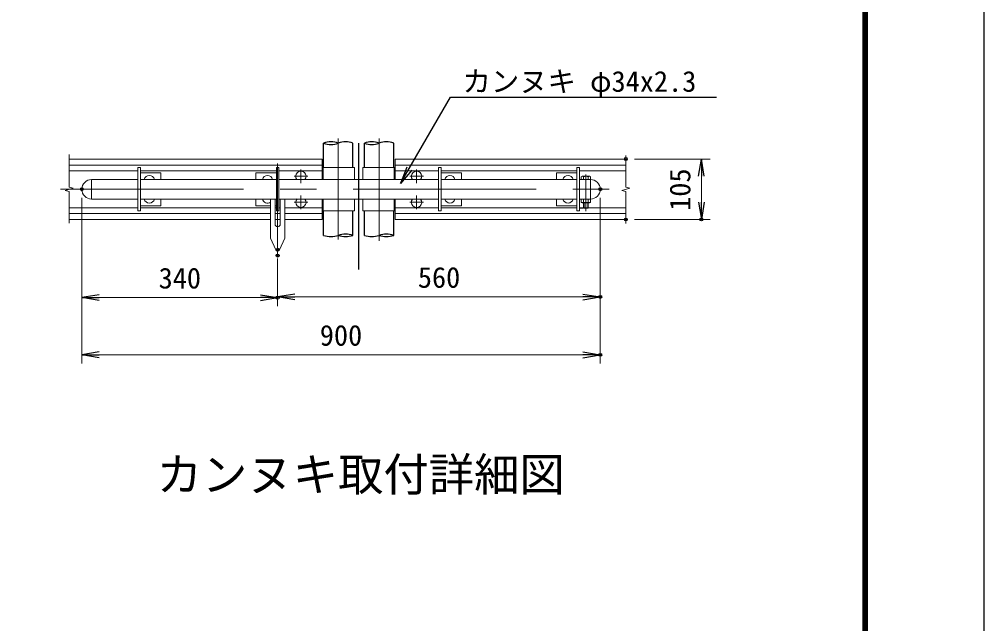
# Model space of a CAD drawing. Units: millimetres, scale not verified, with parts at other scales. Extents: x -6300 to 6300, y -4455 to 4455.
# Drawn here: x 2952 to 6300, y 259 to 2357 of the extents above; entities that cross this region are included whole.
import ezdxf
from ezdxf.enums import TextEntityAlignment as Align

# ---------------------------------------------------------------- set-up
doc = ezdxf.new("R2010")
doc.units = ezdxf.units.MM
doc.header["$LTSCALE"] = 20
doc.header["$PDMODE"] = 32
doc.header["$PDSIZE"] = 10
doc.linetypes.add('USER1', pattern=[50.8, 31.75, -6.35, 6.35, -6.35])
for name, color, linetype, lineweight in [('0-0_D-TTL-TXT', 7, 'Continuous', 25), ('0-1_D-STR-TXT', 7, 'Continuous', 25), ('0-2_D-STR3', 3, 'Continuous', 13), ('0-3_D-STR1', 1, 'Continuous', 25), ('0-4_D-BMK', 2, 'USER1', 13), ('0-5_D-STR-DIM', 7, 'Continuous', 13), ('0-C_7詳細', 7, 'Continuous', 25), ('0-D_D-TTL', 7, 'Continuous', 25)]:
    doc.layers.add(name, color=color, linetype=linetype, lineweight=lineweight)
doc.layers.add('0-9_0', color=7, linetype='Continuous')
doc.layers.add('0-A_Defpoints', color=7, linetype='Continuous')
doc.styles.add('ＭＳ ゴシック', font='')
doc.styles.get('ＭＳ ゴシック').set_extended_font_data('MS Gothic')

# ---------------------------------------------------------------- blocks, each defined once
blk = doc.blocks.new('_Open')
at = {"layer": '0-9_0'}
blk.add_line((-20, 3.333), (0, 0), dxfattribs=at)
blk.add_lwpolyline([(-20, -3.333), (0, 0), (-20, 0)], dxfattribs=at)
blk = doc.blocks.new('MLeader10')
at = {"layer": '0-5_D-STR-DIM', "lineweight": 25}
blk.add_line((4313.93, 1833.45), (4275.27, 1786.49), dxfattribs=at)
for points in [[(4305.27, 1838.45), (4448.51, 2086.54), (5362.02, 2086.54), (5372.82, 2086.54)], [(4296.61, 1843.45), (4275.27, 1786.49), (4305.27, 1838.45)]]:
    blk.add_lwpolyline(points, dxfattribs=at)

msp = doc.modelspace()

# ---------------------------------------------------------------- linework, layer by layer
at = {"layer": '0-2_D-STR3'}
for p, q in [((4003.18, 1871.91), (3124.52, 1871.91)), ((4003.18, 1850.91), (3124.52, 1850.91)), ((3363.18, 1691.91), (3363.18, 1841.91)), ((3363.18, 1841.91), (3372.18, 1841.91)), ((3372.18, 1691.91), (3372.18, 1841.91)), ((3844.18, 1691.91), (3844.18, 1841.91)), ((3853.18, 1841.91), (3844.18, 1841.91)), ((3853.18, 1691.91), (3853.18, 1841.91)), ((4003.18, 1871.91), (4003.18, 1800.91)), ((4115.58, 1841.91), (4003.18, 1841.91)), ((4006.68, 1841.91), (4006.68, 1800.91)), ((4115.58, 1841.91), (4115.58, 1800.91)), ((4144.38, 1841.91), (4144.38, 1800.91)), ((4144.38, 1841.91), (4256.78, 1841.91)), ((4253.28, 1841.91), (4253.28, 1800.91)), ((4256.78, 1871.91), (5057.33, 1871.91)), ((4256.78, 1871.91), (4256.78, 1800.91)), ((4256.78, 1850.91), (5057.33, 1850.91)), ((4406.78, 1691.91), (4406.78, 1841.91)), ((4406.78, 1841.91), (4415.78, 1841.91)), ((4415.78, 1691.91), (4415.78, 1841.91)), ((4887.78, 1691.91), (4887.78, 1841.91)), ((4896.78, 1841.91), (4887.78, 1841.91)), ((4896.78, 1691.91), (4896.78, 1841.91)), ((3363.18, 1830.91), (3124.52, 1830.91)), ((3844.18, 1830.91), (3372.18, 1830.91)), ((3372.18, 1823.91), (3443.18, 1823.91)), ((3443.18, 1800.91), (3443.18, 1823.91)), ((3773.18, 1800.91), (3773.18, 1823.91)), ((3844.18, 1823.91), (3773.18, 1823.91)), ((4003.18, 1830.91), (3853.18, 1830.91)), ((4256.78, 1830.91), (4406.78, 1830.91)), ((4415.78, 1830.91), (4887.78, 1830.91)), ((4415.78, 1823.91), (4486.78, 1823.91)), ((4486.78, 1800.91), (4486.78, 1823.91)), ((4816.78, 1800.91), (4816.78, 1823.91)), ((4887.78, 1823.91), (4816.78, 1823.91)), ((4896.78, 1830.91), (5057.33, 1830.91)), ((4902.48, 1810.31), (4902.48, 1800.91)), ((4930.81, 1811.91), (4906.28, 1811.91)), ((4910.68, 1810.31), (4910.68, 1800.91)), ((4926.68, 1810.31), (4926.68, 1800.91)), ((4934.88, 1810.31), (4934.88, 1800.91)), ((3363.18, 1800.91), (3202.68, 1800.91)), ((3202.68, 1800.91), (3202.68, 1732.91)), ((3202.68, 1800.91), (3202.68, 1732.91)), ((3844.18, 1800.91), (3372.18, 1800.91)), ((4406.78, 1800.91), (3853.18, 1800.91)), ((4887.78, 1800.91), (4415.78, 1800.91)), ((4934.68, 1800.91), (4896.78, 1800.91)), ((4934.68, 1800.91), (4934.68, 1732.91)), ((3363.18, 1732.91), (3202.68, 1732.91)), ((3844.18, 1732.91), (3372.18, 1732.91)), ((3372.18, 1709.91), (3443.18, 1709.91)), ((3443.18, 1709.91), (3443.18, 1732.91)), ((3773.18, 1709.91), (3773.18, 1732.91)), ((3823.68, 1709.91), (3773.18, 1709.91)), ((3823.68, 1732.91), (3823.68, 1596.91)), ((3839.68, 1732.91), (3839.68, 1645.91)), ((3844.18, 1709.91), (3839.68, 1709.91)), ((4406.78, 1732.91), (3853.18, 1732.91)), ((3857.68, 1732.91), (3857.68, 1645.91)), ((3873.68, 1732.91), (3873.68, 1596.91)), ((4003.18, 1732.91), (4003.18, 1661.91)), ((4006.68, 1732.91), (4006.68, 1691.91)), ((4115.58, 1732.91), (4115.58, 1691.91)), ((4144.38, 1732.91), (4144.38, 1691.91)), ((4253.28, 1732.91), (4253.28, 1691.91)), ((4256.78, 1732.91), (4256.78, 1661.91)), ((4887.78, 1732.91), (4415.78, 1732.91)), ((4415.78, 1709.91), (4486.78, 1709.91)), ((4486.78, 1709.91), (4486.78, 1732.91)), ((4934.68, 1732.91), (4896.78, 1732.91)), ((4902.48, 1732.91), (4902.48, 1721.51)), ((4934.88, 1721.51), (4902.48, 1721.51)), ((4931.55, 1719.91), (4906.38, 1719.91)), ((4910.68, 1732.91), (4910.68, 1721.51)), ((4910.68, 1719.91), (4910.68, 1702.51)), ((4912.28, 1719.91), (4912.28, 1700.91)), ((4925.08, 1719.91), (4925.08, 1700.91)), ((4926.68, 1732.91), (4926.68, 1721.51)), ((4926.68, 1719.91), (4926.68, 1702.51)), ((4934.88, 1732.91), (4934.88, 1721.51)), ((3363.18, 1702.91), (3124.52, 1702.91)), ((3823.68, 1682.91), (3124.52, 1682.91)), ((3363.18, 1691.91), (3372.18, 1691.91)), ((3823.68, 1702.91), (3372.18, 1702.91)), ((3844.18, 1702.91), (3839.68, 1702.91)), ((3857.68, 1682.91), (3839.68, 1682.91)), ((3853.18, 1691.91), (3844.18, 1691.91)), ((3857.68, 1702.91), (3853.18, 1702.91)), ((4003.18, 1702.91), (3873.68, 1702.91)), ((4003.18, 1682.91), (3873.68, 1682.91)), ((4115.58, 1691.91), (4003.18, 1691.91)), ((4144.38, 1691.91), (4256.78, 1691.91)), ((4256.78, 1702.91), (4406.78, 1702.91)), ((4256.78, 1682.91), (5057.33, 1682.91)), ((4406.78, 1691.91), (4415.78, 1691.91)), ((4415.78, 1702.91), (4887.78, 1702.91)), ((4896.78, 1691.91), (4887.78, 1691.91)), ((4912.28, 1700.91), (4910.68, 1702.51)), ((4926.68, 1702.51), (4910.68, 1702.51)), ((4925.08, 1700.91), (4912.28, 1700.91)), ((4925.08, 1700.91), (4926.68, 1702.51)), ((4926.68, 1702.91), (5057.33, 1702.91)), ((3823.68, 1661.91), (3124.52, 1661.91)), ((3857.68, 1661.91), (3839.68, 1661.91)), ((4003.18, 1661.91), (3873.68, 1661.91)), ((4256.78, 1661.91), (5057.33, 1661.91)), ((3854.68, 1556.91), (3873.68, 1596.91))]:
    msp.add_line(p, q, dxfattribs=at)
for points in [[(3124.52, 1887.25), (3124.52, 1774.41), (3138.52, 1770.66), (3110.53, 1763.16), (3124.52, 1759.41), (3124.52, 1648.9)], [(5057.33, 1883.63), (5057.33, 1774.41), (5071.32, 1770.66), (5043.33, 1763.16), (5057.33, 1759.41), (5057.33, 1647.63)], [(4887.78, 1709.91), (4816.78, 1709.91), (4816.78, 1732.91)], [(3854.68, 1556.91), (3842.68, 1556.91), (3823.68, 1596.91)]]:
    msp.add_lwpolyline(points, dxfattribs=at)
for centre, radius, start, end in [((3403.18, 1796.91), 18, 12.83959, 167.16041), ((3813.18, 1796.91), 18, 12.83959, 167.16041), ((3929.18, 1811.91), 18, 322.33011, 217.66989), ((4330.78, 1811.91), 18, 322.33011, 217.66989), ((4446.78, 1796.91), 18, 12.83959, 167.16041), ((4856.78, 1796.91), 18, 12.83959, 167.16041), ((4906.58, 1805.89), 6.03, 47.18249, 132.81751), ((4918.68, 1791.11), 20.8, 67.38014, 112.61986), ((4930.78, 1805.86), 6.05, 47.363, 132.637), ((3202.68, 1766.91), 34, 90, 270), ((4934.68, 1766.91), 34, 270, 90), ((3403.18, 1736.91), 18, 192.83959, 347.16041), ((3813.18, 1736.91), 18, 192.83959, 305.68533), ((3929.18, 1721.91), 18, 137.03672, 37.66989), ((4330.78, 1721.91), 18, 142.33011, 37.66989), ((4446.78, 1736.91), 18, 192.83959, 347.16041), ((4856.78, 1736.91), 18, 192.83959, 347.16041), ((4906.58, 1725.95), 6.04, 227.28053, 312.71947), ((4918.68, 1740.71), 20.8, 247.38014, 292.61986), ((4930.78, 1725.78), 5.92, 226.1605, 313.8395), ((3848.68, 1645.91), 9, 180, 0)]:
    msp.add_arc(centre, radius, start, end, dxfattribs=at)
at = {"layer": '0-3_D-STR1'}
for p, q in [((4008.38, 1841.91), (4008.38, 1926.91)), ((4109.98, 1841.91), (4109.98, 1926.91)), ((4129.98, 1488.05), (4129.98, 1926.91)), ((4149.98, 1841.91), (4149.98, 1926.91)), ((4251.58, 1841.91), (4251.58, 1926.91)), ((4008.38, 1606.91), (4008.38, 1691.91)), ((4109.98, 1606.91), (4109.98, 1691.91)), ((4149.98, 1606.91), (4149.98, 1691.91)), ((4251.58, 1606.91), (4251.58, 1691.91))]:
    msp.add_line(p, q, dxfattribs=at)
for centre, start, end in [((4033.78, 1855.44), 70.43583, 109.56417), ((4033.78, 1998.38), 250.43583, 289.56417), ((4084.58, 1855.44), 70.43583, 109.56417), ((4175.38, 1855.44), 70.43583, 109.56417), ((4175.38, 1998.38), 250.43583, 289.56417), ((4226.18, 1855.44), 70.43583, 109.56417), ((4084.58, 1535.44), 70.43583, 109.56417), ((4226.18, 1535.44), 70.43583, 109.56417), ((4033.78, 1678.38), 250.43583, 289.56417), ((4084.58, 1678.38), 250.43583, 289.56417), ((4175.38, 1678.38), 250.43583, 289.56417), ((4226.18, 1678.38), 250.43583, 289.56417)]:
    msp.add_arc(centre, 75.85, start, end, dxfattribs=at)
at = {"layer": '0-4_D-BMK'}
for p, q in [((4059.18, 1942.87), (4059.18, 1592.37)), ((4200.78, 1943.38), (4200.78, 1587.73)), ((3848.68, 1856.02), (3848.68, 1536.53)), ((3952.87, 1811.91), (3905.49, 1811.91)), ((3929.18, 1835.6), (3929.18, 1788.22)), ((4307.09, 1811.91), (4354.47, 1811.91)), ((4330.78, 1835.6), (4330.78, 1788.22)), ((4918.68, 1818.4), (4918.68, 1690.53)), ((3094.97, 1766.91), (5093.66, 1766.91)), ((3929.18, 1745.6), (3929.18, 1698.22)), ((4330.78, 1745.6), (4330.78, 1698.22)), ((3952.87, 1721.91), (3905.49, 1721.91)), ((4307.09, 1721.91), (4354.47, 1721.91))]:
    msp.add_line(p, q, dxfattribs=at)
at = {"layer": '0-5_D-STR-DIM'}
for p, q in [((5087.33, 1871.91), (5349.97, 1871.91)), ((5319.97, 1811.91), (5319.97, 1721.91)), ((3168.68, 1736.91), (3168.68, 1162.13)), ((3168.68, 1736.91), (3168.68, 1360.66)), ((4968.68, 1736.91), (4968.68, 1363.16)), ((4968.68, 1736.91), (4968.68, 1162.13)), ((5087.33, 1661.91), (5349.97, 1661.91)), ((3848.68, 1526.91), (3848.68, 1363.16)), ((3848.68, 1506.53), (3848.68, 1360.66)), ((3228.68, 1390.66), (3788.68, 1390.66)), ((3908.68, 1393.16), (4908.68, 1393.16)), ((3228.68, 1192.13), (4908.68, 1192.13))]:
    msp.add_line(p, q, dxfattribs=at)
at = {"layer": '0-A_Defpoints'}
for p in [(5057.33, 1871.91), (3168.68, 1766.91), (3168.68, 1766.91), (4968.68, 1766.91), (4968.68, 1766.91), (5057.33, 1661.91), (5319.97, 1661.91), (3848.68, 1556.91), (3848.68, 1536.53), (3848.68, 1390.66), (4968.68, 1393.16), (4968.68, 1192.13)]:
    msp.add_point(p, dxfattribs=at)
at = {"layer": '0-C_7詳細'}
msp.add_line((4896.78, 1702.91), (4910.68, 1702.91), dxfattribs=at)
at = {"layer": '0-D_D-TTL', "color": 2}
msp.add_lwpolyline([(-6300, 4455), (6300, 4455), (6300, -4455), (-6300, -4455)], close=True, dxfattribs=at)
at = {"layer": '0-D_D-TTL'}
for points in [[(-5895, 4125), (5895, 4125), (5895, -4125), (-5895, -4125)], [(-5891.25, 4121.25), (5891.25, 4121.25), (5891.25, -4121.25), (-5891.25, -4121.25)], [(-5887.5, 4117.5), (5887.5, 4117.5), (5887.5, -4117.5), (-5887.5, -4117.5)], [(-5883.75, 4113.75), (5883.75, 4113.75), (5883.75, -4113.75), (-5883.75, -4113.75)], [(-5880, 4110), (5880, 4110), (5880, -4110), (-5880, -4110)]]:
    msp.add_lwpolyline(points, close=True, dxfattribs=at)

# ---------------------------------------------------------------- block references
at = {"layer": '0-5_D-STR-DIM'}
msp.add_blockref('MLeader10', (0, 0), dxfattribs=at)
at = {"layer": '0-5_D-STR-DIM', "xscale": 3, "yscale": 3}
for p, rotation in [((5319.97, 1871.91), 90), ((5319.97, 1661.91), 270), ((3168.68, 1390.66), 180), ((3848.68, 1393.16), 180), ((3168.68, 1192.13), 180)]:
    msp.add_blockref('_Open', p, dxfattribs=dict(at, rotation=rotation))
for p in [(3848.68, 1390.66), (4968.68, 1393.16), (4968.68, 1192.13)]:
    msp.add_blockref('_Open', p, dxfattribs=at)

# ---------------------------------------------------------------- texts
at = {"layer": '0-0_D-TTL-TXT', "style": 'ＭＳ ゴシック'}
msp.add_text('カンヌキ取付詳細図', height=115.4, dxfattribs=at).set_placement((3428.64, 684.68), align=Align.BOTTOM_LEFT)
at = {"layer": '0-1_D-STR-TXT', "style": 'ＭＳ ゴシック'}
msp.add_text('カンヌキ φ34x2.3', height=72.14, dxfattribs=at).set_placement((4490.53, 2083.63), align=Align.BOTTOM_LEFT)
at = {"layer": '0-5_D-STR-DIM', "style": 'ＭＳ ゴシック'}
msp.add_text('105', height=72.14, rotation=90, dxfattribs=at).set_placement((5303.2, 1691.91), align=Align.BOTTOM_LEFT)
for s, p in [('340', (3435.37, 1400.78)), ('560', (4335.37, 1403.28)), ('900', (3994.99, 1202.25))]:
    msp.add_text(s, height=72.14, dxfattribs=at).set_placement(p, align=Align.BOTTOM_LEFT)

doc.saveas('drawing.dxf')
